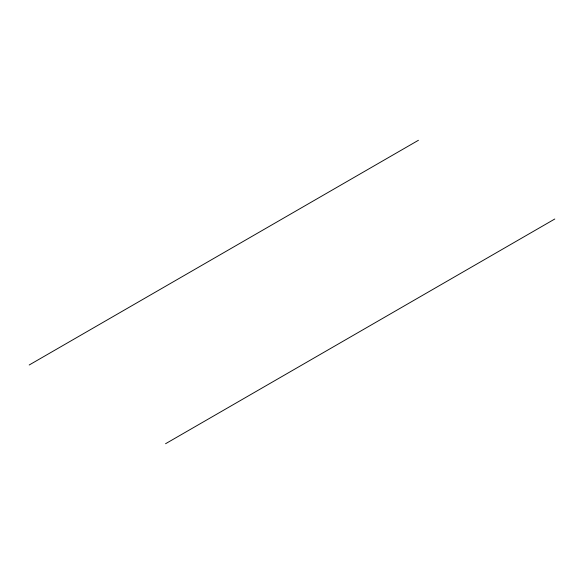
<?xml version="1.0" encoding="UTF-8"?>
<svg xmlns="http://www.w3.org/2000/svg" width="584" height="584" viewBox="0 0 584 584"><rect width="100%" height="100%" fill="white"/><g stroke="black" fill="none" stroke-linecap="round" stroke-linejoin="round"><path stroke-width="0.88" d="M29.2 364.993L418.436 140.277M165.564 443.723L554.8 219.007"/></g></svg>
